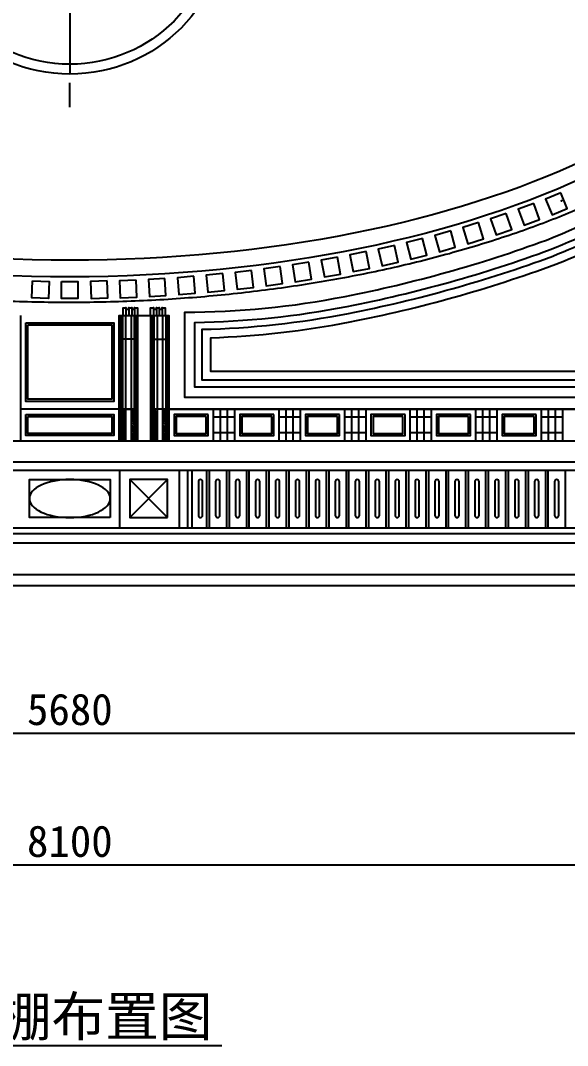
# Model space of a CAD drawing. Extents: x 341 to 10071, y 531 to 13651.
# Drawn here: x 5405 to 7490, y 531 to 4440 of the extents above; entities that cross this region are included whole.
import ezdxf

# ---------------------------------------------------------------- set-up
doc = ezdxf.new("R2010")
doc.units = 0
doc.header["$MEASUREMENT"] = 0
doc.layers.get('0').update_dxf_attribs({"linetype": 'CONTINUOUS'})
doc.layers.get('DEFPOINTS').update_dxf_attribs({"linetype": 'CONTINUOUS'})
for name, color, linetype in [('3', 3, 'CONTINUOUS'), ('4', 4, 'CONTINUOUS'), ('7', 7, 'CONTINUOUS'), ('DIM', 3, 'CONTINUOUS')]:
    doc.layers.add(name, color=color, linetype=linetype)
doc.styles.add('HZ', font='')
doc.styles.get("Standard").update_dxf_attribs({"font": 'txt.shx', "bigfont": 'bigfont.shx'})
doc.styles.get('HZ').set_extended_font_data('仿宋_GB2312')
doc.dimstyles.get("Standard").update_dxf_attribs({"dimtxt": 0.18, "dimasz": 0.18, "dimexe": 0.18, "dimexo": 0.0625, "dimgap": 0.09, "dimtad": 0, "dimtih": 1, "dimtoh": 1, "dimdec": 4, "dimzin": 0, "dimdsep": 46, "dimtxsty": 'Standard', "dimcen": 0.09, "dimadec": 0, "dimazin": 0, "dimtfac": 1, "dimtdec": 4, "dimtofl": 0, "dimtmove": 0, "dimatfit": 3, "dimfxl": 0, "dimtolj": 1, "dimtzin": 0, "dimarcsym": 0})

# ---------------------------------------------------------------- blocks, each defined once
blk = doc.blocks.new('_DOT')
at = {"color": 0, "linetype": 'ByBlock'}
blk.add_line((-0.35, 0), (-1, 0), dxfattribs=at)
at = {"color": 0, "linetype": 'ByBlock', "const_width": 0.35}
blk.add_lwpolyline([(-0.175, 0, 1), (0.175, 0, 1)], format="xyb", close=True, dxfattribs=at)
blk = doc.blocks.new('*D17')
at = {"linetype": 'ByBlock'}
for p, q in [((16142.3, -8236), (16142.3, -8492.7)), ((21824.3, -8236), (21824.3, -8492.7)), ((16172.3, -8432.7), (21794.3, -8432.7))]:
    blk.add_line(p, q, dxfattribs=at)
at = {"layer": 'DEFPOINTS', "color": 0, "linetype": 'ByBlock'}
for p in [(16142.3, -8176), (21824.3, -8176), (21824.3, -8432.7)]:
    blk.add_point(p, dxfattribs=at)
at = {"linetype": 'ByBlock', "xscale": 30, "yscale": 30, "zscale": 30, "rotation": 180}
blk.add_blockref('_DOT', (16142.3, -8432.7), dxfattribs=at)
at = {"linetype": 'ByBlock', "xscale": 30, "yscale": 30, "zscale": 30}
blk.add_blockref('_DOT', (21824.3, -8432.7), dxfattribs=at)
at = {"linetype": 'ByBlock', "insert": (18983.3, -8342.7), "char_height": 120, "attachment_point": 5, "style": 'HZ'}
blk.add_mtext('\\A1;5680', dxfattribs=at)
blk = doc.blocks.new('*D14')
at = {"linetype": 'ByBlock'}
for p, q in [((14933.3, -8631.7), (14933.3, -9392.3)), ((23033.3, -8601.7), (23033.3, -9392.3)), ((14963.3, -9332.3), (23003.3, -9332.3))]:
    blk.add_line(p, q, dxfattribs=at)
at = {"layer": 'DEFPOINTS', "color": 0, "linetype": 'ByBlock'}
for p in [(23033.3, -8541.7), (14933.3, -8571.7), (23033.3, -9332.3)]:
    blk.add_point(p, dxfattribs=at)
at = {"linetype": 'ByBlock', "xscale": 30, "yscale": 30, "zscale": 30, "rotation": 180}
blk.add_blockref('_DOT', (14933.3, -9332.3), dxfattribs=at)
at = {"linetype": 'ByBlock', "xscale": 30, "yscale": 30, "zscale": 30}
blk.add_blockref('_DOT', (23033.3, -9332.3), dxfattribs=at)
at = {"linetype": 'ByBlock', "insert": (18983.3, -9242.3), "char_height": 120, "attachment_point": 5, "style": 'HZ'}
blk.add_mtext('\\A1;8100', dxfattribs=at)

msp = doc.modelspace()

# ---------------------------------------------------------------- linework, layer by layer
at = {"layer": '3'}
for p, q in [((5593.1, 5435.6), (5593.1, 4235.6)), ((5591.9, 4202.4), (5591.9, 4110.2)), ((5593.1, 2837.6), (5781.1, 2837.6)), ((6058.1, 2724.6), (6058.1, 2504.6)), ((6114.1, 2724.6), (6114.1, 2504.6)), ((6124.1, 2724.6), (6124.1, 2504.6)), ((6190.1, 2724.6), (6190.1, 2504.6)), ((6200.1, 2724.6), (6200.1, 2504.6)), ((6266.1, 2724.6), (6266.1, 2504.6)), ((6276.1, 2724.6), (6276.1, 2504.6)), ((6342.1, 2724.6), (6342.1, 2504.6)), ((6352.1, 2724.6), (6352.1, 2504.6)), ((6418.1, 2724.6), (6418.1, 2504.6)), ((6428.1, 2724.6), (6428.1, 2504.6)), ((6494.1, 2724.6), (6494.1, 2504.6)), ((6504.1, 2724.6), (6504.1, 2504.6)), ((6570.1, 2724.6), (6570.1, 2504.6)), ((6580.1, 2724.6), (6580.1, 2504.6)), ((6646.1, 2724.6), (6646.1, 2504.6)), ((6656.1, 2724.6), (6656.1, 2504.6)), ((6722.1, 2724.6), (6722.1, 2504.6)), ((6732.1, 2724.6), (6732.1, 2504.6)), ((6798.1, 2724.6), (6798.1, 2504.6)), ((6808.1, 2724.6), (6808.1, 2504.6)), ((6874.1, 2724.6), (6874.1, 2504.6)), ((6884.1, 2724.6), (6884.1, 2504.6)), ((6950.1, 2724.6), (6950.1, 2504.6)), ((6960.1, 2724.6), (6960.1, 2504.6)), ((7026.1, 2724.6), (7026.1, 2504.6)), ((7036.1, 2724.6), (7036.1, 2504.6)), ((7102.1, 2724.6), (7102.1, 2504.6)), ((7112.1, 2724.6), (7112.1, 2504.6)), ((7178.1, 2724.6), (7178.1, 2504.6)), ((7188.1, 2724.6), (7188.1, 2504.6)), ((7254.1, 2724.6), (7254.1, 2504.6)), ((7264.1, 2724.6), (7264.1, 2504.6)), ((7330.1, 2724.6), (7330.1, 2504.6)), ((7340.1, 2724.6), (7340.1, 2504.6)), ((7406.1, 2724.6), (7406.1, 2504.6)), ((7416.1, 2724.6), (7416.1, 2504.6)), ((7482.1, 2724.6), (7482.1, 2504.6))]:
    msp.add_line(p, q, dxfattribs=at)
at = {"layer": '3', "ltscale": 20}
for p, q in [((5807.1, 3338.6), (5807.1, 3314.6)), ((5818.1, 3338.6), (5818.1, 3314.6)), ((5829.1, 3338.6), (5829.1, 3314.6)), ((5840.1, 3338.6), (5840.1, 3314.6)), ((5912.1, 3338.6), (5912.1, 3314.6)), ((5923.1, 3338.6), (5923.1, 3314.6)), ((5934.1, 3338.6), (5934.1, 3314.6)), ((5945.1, 3338.6), (5945.1, 3314.6)), ((5405.1, 3314.6), (5405.1, 2837.6)), ((5781.1, 2837.6), (5781.1, 3314.6)), ((5785.3, 3314.6), (5785.3, 2837.6)), ((5789.4, 3314.6), (5789.4, 2837.6)), ((5793.6, 3314.6), (5793.6, 2837.6)), ((5805.6, 3314.6), (5805.6, 2837.6)), ((5826.6, 3314.6), (5826.6, 2837.6)), ((5838.6, 3314.6), (5838.6, 2837.6)), ((5842.8, 3314.6), (5842.8, 2837.6)), ((5846.9, 3314.6), (5846.9, 2837.6)), ((5905.3, 3314.6), (5905.3, 2837.6)), ((5909.4, 3314.6), (5909.4, 2837.6)), ((5913.6, 3314.6), (5913.6, 2837.6)), ((5925.6, 3314.6), (5925.6, 2837.6)), ((5946.6, 3314.6), (5946.6, 2837.6)), ((5958.6, 3314.6), (5958.6, 2837.6)), ((5962.8, 3314.6), (5962.8, 2837.6)), ((5966.9, 3314.6), (5966.9, 2837.6)), ((5781.1, 2957.6), (5851.1, 2957.6)), ((5971.1, 2957.6), (5901.1, 2957.6)), ((6141.1, 2837.6), (6141.1, 2957.6)), ((6167.8, 2837.6), (6167.8, 2957.6)), ((6194.4, 2837.6), (6194.4, 2957.6)), ((6221.1, 2957.6), (6221.1, 2837.6)), ((6391.1, 2837.6), (6391.1, 2957.6)), ((6417.8, 2837.6), (6417.8, 2957.6)), ((6444.4, 2837.6), (6444.4, 2957.6)), ((6471.1, 2957.6), (6471.1, 2837.6)), ((6641.1, 2837.6), (6641.1, 2957.6)), ((6667.8, 2837.6), (6667.8, 2957.6)), ((6694.4, 2837.6), (6694.4, 2957.6)), ((6721.1, 2957.6), (6721.1, 2837.6)), ((6891.1, 2837.6), (6891.1, 2957.6)), ((6917.8, 2837.6), (6917.8, 2957.6)), ((6944.4, 2837.6), (6944.4, 2957.6)), ((6971.1, 2957.6), (6971.1, 2837.6)), ((7141.1, 2837.6), (7141.1, 2957.6)), ((7167.8, 2837.6), (7167.8, 2957.6)), ((7194.4, 2837.6), (7194.4, 2957.6)), ((7221.1, 2957.6), (7221.1, 2837.6)), ((7391.1, 2837.6), (7391.1, 2957.6)), ((7417.8, 2837.6), (7417.8, 2957.6)), ((7444.4, 2837.6), (7444.4, 2957.6)), ((7471.1, 2957.6), (7471.1, 2837.6)), ((6221.1, 2927.6), (6141.1, 2927.6)), ((6471.1, 2927.6), (6391.1, 2927.6)), ((6721.1, 2927.6), (6641.1, 2927.6)), ((6971.1, 2927.6), (6891.1, 2927.6)), ((7221.1, 2927.6), (7141.1, 2927.6)), ((7471.1, 2927.6), (7391.1, 2927.6)), ((6221.1, 2867.6), (6141.1, 2867.6)), ((6471.1, 2867.6), (6391.1, 2867.6)), ((6721.1, 2867.6), (6641.1, 2867.6)), ((6971.1, 2867.6), (6891.1, 2867.6)), ((7221.1, 2867.6), (7141.1, 2867.6)), ((7471.1, 2867.6), (7391.1, 2867.6)), ((5793.6, 2837.6), (5805.6, 2837.6)), ((5838.6, 2837.6), (5826.6, 2837.6)), ((5913.6, 2837.6), (5925.6, 2837.6)), ((5958.6, 2837.6), (5946.6, 2837.6)), ((5783.4, 2501.5), (5783.4, 2721.5)), ((6011.1, 2504.6), (6011.1, 2724.6)), ((6043.1, 2504.6), (6043.1, 2724.6)), ((5822.1, 2544.3), (5966.1, 2689.3)), ((5966.1, 2544.3), (5822.1, 2689.3))]:
    msp.add_line(p, q, dxfattribs=at)
at = {"layer": '3', "color": 6}
msp.add_line((5079.3, 530.9), (6173.2, 530.9), dxfattribs=at)
at = {"layer": '3', "ltscale": 20}
for points in [[(1741.1, 4835.6), (1741.1, 2483.6), (9445.1, 2483.6), (9445.1, 4835.6), (9445.1, 7187.6), (1741.1, 7187.6)], [(2014.1, 4835.6), (2014.1, 2756.6), (9172.1, 2756.6), (9172.1, 4835.6), (9172.1, 6914.6), (2014.1, 6914.6)], [(5425.1, 3287.6), (5761.1, 3287.6), (5761.1, 2987.6), (5425.1, 2987.6)], [(5433.1, 3279.6), (5753.1, 3279.6), (5753.1, 2995.6), (5433.1, 2995.6)], [(5425.1, 2937.6), (5761.1, 2937.6), (5761.1, 2857.6), (5425.1, 2857.6)], [(6121.1, 2937.6), (5991.1, 2937.6), (5991.1, 2857.6), (6121.1, 2857.6)], [(6371.1, 2937.6), (6241.1, 2937.6), (6241.1, 2857.6), (6371.1, 2857.6)], [(6621.1, 2937.6), (6491.1, 2937.6), (6491.1, 2857.6), (6621.1, 2857.6)], [(6871.1, 2937.6), (6741.1, 2937.6), (6741.1, 2857.6), (6871.1, 2857.6)], [(7121.1, 2937.6), (6991.1, 2937.6), (6991.1, 2857.6), (7121.1, 2857.6)], [(7371.1, 2937.6), (7241.1, 2937.6), (7241.1, 2857.6), (7371.1, 2857.6)], [(5433.1, 2929.6), (5753.1, 2929.6), (5753.1, 2865.6), (5433.1, 2865.6)], [(6113.1, 2929.6), (5999.1, 2929.6), (5999.1, 2865.6), (6113.1, 2865.6)], [(6363.1, 2929.6), (6249.1, 2929.6), (6249.1, 2865.6), (6363.1, 2865.6)], [(6613.1, 2929.6), (6499.1, 2929.6), (6499.1, 2865.6), (6613.1, 2865.6)], [(6863.1, 2929.6), (6749.1, 2929.6), (6749.1, 2865.6), (6863.1, 2865.6)], [(7113.1, 2929.6), (6999.1, 2929.6), (6999.1, 2865.6), (7113.1, 2865.6)], [(7363.1, 2929.6), (7249.1, 2929.6), (7249.1, 2865.6), (7363.1, 2865.6)]]:
    msp.add_lwpolyline(points, close=True, dxfattribs=at)
at = {"layer": '3'}
for points in [[(7465, 3783.2), (7406.8, 3759.2), (7431.5, 3699.1), (7489.7, 3723)], [(7361.6, 3742), (7302.6, 3720), (7325.3, 3659.1), (7384.3, 3681.1)], [(7257, 3704.2), (7197.4, 3683.9), (7218.3, 3622.4), (7277.9, 3642.7)], [(7045.1, 3637.7), (6984.5, 3620.6), (7002, 3558.1), (7062.7, 3575.1)], [(7151.5, 3669.5), (7091.3, 3650.8), (7110.5, 3588.8), (7170.7, 3607.4)], [(6938.1, 3608.7), (6877, 3593.2), (6893, 3530.2), (6954.1, 3545.7)], [(6722.3, 3558.5), (6660.6, 3545.8), (6673.6, 3482.2), (6735.3, 3494.8)], [(6830.4, 3582.3), (6769, 3568.3), (6783.5, 3504.9), (6844.9, 3518.9)], [(6613.7, 3537.1), (6551.7, 3525.8), (6563.4, 3461.9), (6625.3, 3473.2)], [(6285.8, 3486.9), (6223.3, 3479.5), (6231, 3414.9), (6293.5, 3422.4)], [(6395.4, 3501.4), (6333, 3492.7), (6342, 3428.3), (6404.4, 3437)], [(6504.7, 3518.1), (6442.5, 3508.1), (6452.8, 3444), (6515, 3453.9)], [(5451.1, 3446.8), (5514.1, 3444.6), (5511.8, 3379.6), (5448.8, 3381.8)], [(5561.2, 3444.4), (5624.2, 3444.4), (5624.2, 3379.4), (5561.2, 3379.4)], [(5735.1, 3446.8), (5672.1, 3444.6), (5674.4, 3379.6), (5737.4, 3381.8)], [(5845.5, 3450.4), (5782.6, 3447.7), (5785.4, 3382.7), (5848.4, 3385.5)], [(5955.9, 3456.2), (5893, 3452.6), (5896.7, 3387.8), (5959.6, 3391.3)], [(6066, 3464.6), (6003.2, 3459.3), (6008.7, 3394.5), (6071.5, 3399.8)], [(6176, 3474.6), (6113.4, 3468.4), (6119.8, 3403.7), (6182.5, 3409.9)]]:
    msp.add_lwpolyline(points, close=True, dxfattribs=at)
at = {"layer": '3', "ltscale": 20}
for points in [[(7793.4, 3728, 0.31606), (7997.4, 3041.6), (6070.1, 3041.6), (6070.1, 3288.8, 0.044831), (6650.1, 3349.5, 0.03981), (7424.3, 3566.5, 0.012265)], [(7751.3, 3678.8, 0.260755), (7926.4, 3068.6), (6097.1, 3068.6), (6097.1, 3262.3, 0.042803), (6655.3, 3323, 0.039834), (7434.1, 3541.4, 0.010492)], [(6099.1, 2552.3), (6099.1, 2681.3, 1), (6083.1, 2681.3), (6083.1, 2552.3, 1)], [(6165.1, 2552.3), (6165.1, 2681.3, 1), (6149.1, 2681.3), (6149.1, 2552.3, 1)], [(6241.1, 2552.3), (6241.1, 2681.3, 1), (6225.1, 2681.3), (6225.1, 2552.3, 1)], [(6317.1, 2552.3), (6317.1, 2681.3, 1), (6301.1, 2681.3), (6301.1, 2552.3, 1)], [(6393.1, 2552.3), (6393.1, 2681.3, 1), (6377.1, 2681.3), (6377.1, 2552.3, 1)], [(6469.1, 2552.3), (6469.1, 2681.3, 1), (6453.1, 2681.3), (6453.1, 2552.3, 1)], [(6545.1, 2552.3), (6545.1, 2681.3, 1), (6529.1, 2681.3), (6529.1, 2552.3, 1)], [(6621.1, 2552.3), (6621.1, 2681.3, 1), (6605.1, 2681.3), (6605.1, 2552.3, 1)], [(6697.1, 2552.3), (6697.1, 2681.3, 1), (6681.1, 2681.3), (6681.1, 2552.3, 1)], [(6773.1, 2552.3), (6773.1, 2681.3, 1), (6757.1, 2681.3), (6757.1, 2552.3, 1)], [(6849.1, 2552.3), (6849.1, 2681.3, 1), (6833.1, 2681.3), (6833.1, 2552.3, 1)], [(6925.1, 2552.3), (6925.1, 2681.3, 1), (6909.1, 2681.3), (6909.1, 2552.3, 1)], [(7001.1, 2552.3), (7001.1, 2681.3, 1), (6985.1, 2681.3), (6985.1, 2552.3, 1)], [(7077.1, 2552.3), (7077.1, 2681.3, 1), (7061.1, 2681.3), (7061.1, 2552.3, 1)], [(7153.1, 2552.3), (7153.1, 2681.3, 1), (7137.1, 2681.3), (7137.1, 2552.3, 1)], [(7229.1, 2552.3), (7229.1, 2681.3, 1), (7213.1, 2681.3), (7213.1, 2552.3, 1)], [(7305.1, 2552.3), (7305.1, 2681.3, 1), (7289.1, 2681.3), (7289.1, 2552.3, 1)], [(7381.1, 2552.3), (7381.1, 2681.3, 1), (7365.1, 2681.3), (7365.1, 2552.3, 1)], [(7457.1, 2552.3), (7457.1, 2681.3, 1), (7441.1, 2681.3), (7441.1, 2552.3, 1)]]:
    msp.add_lwpolyline(points, format="xyb", close=True, dxfattribs=at)
for points in [[(5793.6, 2948.8), (5799.6, 2950.8), (5805.6, 2948.8)], [(5793.6, 2946.2), (5799.6, 2948.8), (5805.6, 2946.2)], [(5793.6, 2941.2), (5799.6, 2943.3), (5805.6, 2941.2)], [(5793.6, 2938.7), (5799.6, 2941.2), (5805.6, 2938.7)], [(5793.6, 2934.2), (5799.6, 2936.2), (5805.6, 2934.2)], [(5793.6, 2931.7), (5799.6, 2934.2), (5805.6, 2931.7)], [(5838.6, 2948.8), (5832.6, 2950.8), (5826.6, 2948.8)], [(5838.6, 2946.2), (5832.6, 2948.8), (5826.6, 2946.2)], [(5838.6, 2941.2), (5832.6, 2943.3), (5826.6, 2941.2)], [(5838.6, 2938.7), (5832.6, 2941.2), (5826.6, 2938.7)], [(5838.6, 2934.2), (5832.6, 2936.2), (5826.6, 2934.2)], [(5838.6, 2931.7), (5832.6, 2934.2), (5826.6, 2931.7)], [(5913.6, 2948.8), (5919.6, 2950.8), (5925.6, 2948.8)], [(5913.6, 2946.2), (5919.6, 2948.8), (5925.6, 2946.2)], [(5913.6, 2941.2), (5919.6, 2943.3), (5925.6, 2941.2)], [(5913.6, 2938.7), (5919.6, 2941.2), (5925.6, 2938.7)], [(5913.6, 2934.2), (5919.6, 2936.2), (5925.6, 2934.2)], [(5913.6, 2931.7), (5919.6, 2934.2), (5925.6, 2931.7)], [(5958.6, 2948.8), (5952.6, 2950.8), (5946.6, 2948.8)], [(5958.6, 2946.2), (5952.6, 2948.8), (5946.6, 2946.2)], [(5958.6, 2941.2), (5952.6, 2943.3), (5946.6, 2941.2)], [(5958.6, 2938.7), (5952.6, 2941.2), (5946.6, 2938.7)], [(5958.6, 2934.2), (5952.6, 2936.2), (5946.6, 2934.2)], [(5958.6, 2931.7), (5952.6, 2934.2), (5946.6, 2931.7)], [(5793.6, 2927.7), (5799.6, 2929.7), (5805.6, 2927.7)], [(5793.6, 2925.2), (5799.6, 2927.7), (5805.6, 2925.2)], [(5793.6, 2920), (5799.6, 2922.9), (5805.6, 2920)], [(5793.6, 2917.5), (5799.6, 2920.7), (5805.6, 2917.5)], [(5793.6, 2911.4), (5799.6, 2914.4), (5805.6, 2911.4)], [(5793.6, 2908.9), (5799.6, 2912.2), (5805.6, 2908.9)], [(5793.6, 2901.4), (5799.6, 2904.9), (5805.6, 2901.4)], [(5793.6, 2898.9), (5799.6, 2902.4), (5805.6, 2898.9)], [(5793.6, 2889.6), (5799.6, 2894.2), (5805.6, 2889.6)], [(5838.6, 2927.7), (5832.6, 2929.7), (5826.6, 2927.7)], [(5838.6, 2925.2), (5832.6, 2927.7), (5826.6, 2925.2)], [(5838.6, 2920), (5832.6, 2922.9), (5826.6, 2920)], [(5838.6, 2917.5), (5832.6, 2920.7), (5826.6, 2917.5)], [(5838.6, 2911.4), (5832.6, 2914.4), (5826.6, 2911.4)], [(5838.6, 2908.9), (5832.6, 2912.2), (5826.6, 2908.9)], [(5838.6, 2901.4), (5832.6, 2904.9), (5826.6, 2901.4)], [(5838.6, 2898.9), (5832.6, 2902.4), (5826.6, 2898.9)], [(5838.6, 2889.6), (5832.6, 2894.2), (5826.6, 2889.6)], [(5913.6, 2927.7), (5919.6, 2929.7), (5925.6, 2927.7)], [(5913.6, 2925.2), (5919.6, 2927.7), (5925.6, 2925.2)], [(5913.6, 2920), (5919.6, 2922.9), (5925.6, 2920)], [(5913.6, 2917.5), (5919.6, 2920.7), (5925.6, 2917.5)], [(5913.6, 2911.4), (5919.6, 2914.4), (5925.6, 2911.4)], [(5913.6, 2908.9), (5919.6, 2912.2), (5925.6, 2908.9)], [(5913.6, 2901.4), (5919.6, 2904.9), (5925.6, 2901.4)], [(5913.6, 2898.9), (5919.6, 2902.4), (5925.6, 2898.9)], [(5913.6, 2889.6), (5919.6, 2894.2), (5925.6, 2889.6)], [(5958.6, 2927.7), (5952.6, 2929.7), (5946.6, 2927.7)], [(5958.6, 2925.2), (5952.6, 2927.7), (5946.6, 2925.2)], [(5958.6, 2920), (5952.6, 2922.9), (5946.6, 2920)], [(5958.6, 2917.5), (5952.6, 2920.7), (5946.6, 2917.5)], [(5958.6, 2911.4), (5952.6, 2914.4), (5946.6, 2911.4)], [(5958.6, 2908.9), (5952.6, 2912.2), (5946.6, 2908.9)], [(5958.6, 2901.4), (5952.6, 2904.9), (5946.6, 2901.4)], [(5958.6, 2898.9), (5952.6, 2902.4), (5946.6, 2898.9)], [(5958.6, 2889.6), (5952.6, 2894.2), (5946.6, 2889.6)], [(5793.6, 2887.1), (5799.6, 2891.7), (5805.6, 2887.1)], [(5793.6, 2880.1), (5799.6, 2883.6), (5805.6, 2880.1)], [(5793.6, 2877.6), (5799.6, 2881), (5805.6, 2877.6)], [(5793.6, 2870.7), (5799.6, 2873.6), (5805.6, 2870.7)], [(5793.6, 2868.2), (5799.6, 2871.4), (5805.6, 2868.2)], [(5793.6, 2861.5), (5799.6, 2863.5), (5805.6, 2861.5)], [(5793.6, 2858.9), (5799.6, 2861.5), (5805.6, 2858.9)], [(5793.6, 2852.6), (5799.6, 2854.7), (5805.6, 2852.6)], [(5838.6, 2887.1), (5832.6, 2891.7), (5826.6, 2887.1)], [(5838.6, 2880.1), (5832.6, 2883.6), (5826.6, 2880.1)], [(5838.6, 2877.6), (5832.6, 2881), (5826.6, 2877.6)], [(5838.6, 2870.7), (5832.6, 2873.6), (5826.6, 2870.7)], [(5838.6, 2868.2), (5832.6, 2871.4), (5826.6, 2868.2)], [(5838.6, 2861.5), (5832.6, 2863.5), (5826.6, 2861.5)], [(5838.6, 2858.9), (5832.6, 2861.5), (5826.6, 2858.9)], [(5838.6, 2852.6), (5832.6, 2854.7), (5826.6, 2852.6)], [(5913.6, 2887.1), (5919.6, 2891.7), (5925.6, 2887.1)], [(5913.6, 2880.1), (5919.6, 2883.6), (5925.6, 2880.1)], [(5913.6, 2877.6), (5919.6, 2881), (5925.6, 2877.6)], [(5913.6, 2870.7), (5919.6, 2873.6), (5925.6, 2870.7)], [(5913.6, 2868.2), (5919.6, 2871.4), (5925.6, 2868.2)], [(5913.6, 2861.5), (5919.6, 2863.5), (5925.6, 2861.5)], [(5913.6, 2858.9), (5919.6, 2861.5), (5925.6, 2858.9)], [(5913.6, 2852.6), (5919.6, 2854.7), (5925.6, 2852.6)], [(5958.6, 2887.1), (5952.6, 2891.7), (5946.6, 2887.1)], [(5958.6, 2880.1), (5952.6, 2883.6), (5946.6, 2880.1)], [(5958.6, 2877.6), (5952.6, 2881), (5946.6, 2877.6)], [(5958.6, 2870.7), (5952.6, 2873.6), (5946.6, 2870.7)], [(5958.6, 2868.2), (5952.6, 2871.4), (5946.6, 2868.2)], [(5958.6, 2861.5), (5952.6, 2863.5), (5946.6, 2861.5)], [(5958.6, 2858.9), (5952.6, 2861.5), (5946.6, 2858.9)], [(5958.6, 2852.6), (5952.6, 2854.7), (5946.6, 2852.6)], [(5793.6, 2850.1), (5799.6, 2852.6), (5805.6, 2850.1)], [(5793.6, 2843.2), (5799.6, 2845.3), (5805.6, 2843.2)], [(5793.6, 2840.7), (5799.6, 2843.2), (5805.6, 2840.7)], [(5838.6, 2850.1), (5832.6, 2852.6), (5826.6, 2850.1)], [(5838.6, 2843.2), (5832.6, 2845.3), (5826.6, 2843.2)], [(5838.6, 2840.7), (5832.6, 2843.2), (5826.6, 2840.7)], [(5913.6, 2850.1), (5919.6, 2852.6), (5925.6, 2850.1)], [(5913.6, 2843.2), (5919.6, 2845.3), (5925.6, 2843.2)], [(5913.6, 2840.7), (5919.6, 2843.2), (5925.6, 2840.7)], [(5958.6, 2850.1), (5952.6, 2852.6), (5946.6, 2850.1)], [(5958.6, 2843.2), (5952.6, 2845.3), (5946.6, 2843.2)], [(5958.6, 2840.7), (5952.6, 2843.2), (5946.6, 2840.7)]]:
    msp.add_lwpolyline(points, dxfattribs=at)
msp.add_circle((5593.1, 4835.6), 562.3, dxfattribs=at)
at = {"layer": '3', "extrusion": (0, 0, -1)}
msp.add_ellipse((5593.1, 4835.6), major_axis=(-2778, 0), ratio=0.471562, start_param=3.141593, end_param=6.283185, dxfattribs=at)
at = {"layer": '3', "ltscale": 20, "extrusion": (0, 0, -1)}
msp.add_ellipse((5593.1, 2616.8), major_axis=(-154, 0), ratio=0.470779, dxfattribs=at)
at = {"layer": '3', "ltscale": 20}
for p in [(7467.7, 3752.8), (5807.1, 3344.6), (5818.1, 3344.6), (5829.1, 3344.6), (5840.1, 3344.6), (5912.1, 3344.6), (5923.1, 3344.6), (5934.1, 3344.6), (5945.1, 3344.6), (5962.8, 3284.7), (5966.9, 3284.7), (6417.8, 2867.6), (6444.4, 2867.6), (6667.8, 2867.6), (6694.4, 2867.6), (6917.8, 2867.6), (6944.4, 2867.6), (7167.8, 2867.6), (7194.4, 2867.6), (7417.8, 2867.6), (7444.4, 2867.6)]:
    msp.add_point(p, dxfattribs=at)
at = {"layer": '4', "ltscale": 20}
msp.add_lwpolyline([(1543.1, 4835.6), (1543.1, 2285.6), (9643.1, 2285.6), (9643.1, 4835.6), (9643.1, 7385.6), (1543.1, 7385.6)], close=True, dxfattribs=at)
msp.add_lwpolyline([(7707.4, 3622.6, 0.206371), (7852.2, 3101.6), (6130.1, 3101.6), (6130.1, 3230.2, 0.040368), (6661.6, 3290.6, 0.039862), (7446, 3510.6, 0.008594)], format="xyb", close=True, dxfattribs=at)
at = {"layer": '7', "ltscale": 20}
for p, q in [((5796.1, 3314.6), (5851.1, 3314.6)), ((5851.1, 3314.6), (5851.1, 2837.6)), ((5901.1, 3314.6), (5901.1, 2837.6)), ((5901.1, 3314.6), (5956.1, 3314.6)), ((5851.1, 3224.6), (5781.1, 3224.6)), ((5901.1, 3224.6), (5971.1, 3224.6))]:
    msp.add_line(p, q, dxfattribs=at)
for points in [[(1585.1, 4835.6), (1585.1, 2327.6), (9601.1, 2327.6), (9601.1, 4835.6), (9601.1, 7343.6), (1585.1, 7343.6)], [(1705.1, 4835.6), (1705.1, 2447.6), (9481.1, 2447.6), (9481.1, 4835.6), (9481.1, 7223.6), (1705.1, 7223.6)], [(1762.1, 4835.6), (1762.1, 2504.6), (9424.1, 2504.6), (9424.1, 4835.6), (9424.1, 7166.6), (1762.1, 7166.6)], [(1982.1, 4835.6), (1982.1, 2724.6), (9204.1, 2724.6), (9204.1, 4835.6), (9204.1, 6946.6), (1982.1, 6946.6)], [(2095.1, 4835.6), (2095.1, 2837.6), (9091.1, 2837.6), (9091.1, 4835.6), (9091.1, 6833.6), (2095.1, 6833.6)], [(5747.1, 2544.3), (5439.1, 2544.3), (5439.1, 2689.3), (5747.1, 2689.3)], [(5966.1, 2544.3), (5966.1, 2689.3), (5822.1, 2689.3), (5822.1, 2544.3)]]:
    msp.add_lwpolyline(points, close=True, dxfattribs=at)
for points in [[(8971.1, 4527.6), (8971.1, 2957.6), (5901.1, 2957.6)], [(5971.1, 2957.6), (8971.1, 2957.6), (8971.1, 4527.6)], [(5781.1, 2837.6), (5781.1, 3314.6), (5796.1, 3314.6), (5796.1, 3344.6), (5807.1, 3344.6), (5807.1, 3338.6), (5818.1, 3338.6), (5818.1, 3344.6), (5829.1, 3344.6), (5829.1, 3338.6), (5840.1, 3338.6), (5840.1, 3344.6), (5851.1, 3344.6), (5851.1, 3314.6), (5901.1, 3314.6), (5901.1, 3344.6), (5912.1, 3344.6), (5912.1, 3338.6), (5923.1, 3338.6), (5923.1, 3344.6), (5934.1, 3344.6), (5934.1, 3338.6), (5945.1, 3338.6), (5945.1, 3344.6), (5956.1, 3344.6), (5956.1, 3314.6), (5971.1, 3314.6), (5971.1, 2837.6)], [(5851.1, 2957.6), (5405.1, 2957.6)]]:
    msp.add_lwpolyline(points, dxfattribs=at)
msp.add_lwpolyline([(7870.3, 3807.7, 0.429472), (8133.5, 3002.6), (6031.1, 3002.6), (6031.1, 3327.4, 0.047822), (6642.6, 3387.7, 0.039777), (7410.2, 3602.9, 0.015408)], format="xyb", close=True, dxfattribs=at)
msp.add_circle((5593.1, 4835.6), 600, dxfattribs=at)
at = {"layer": '7', "ltscale": 20, "extrusion": (0, 0, -1)}
msp.add_ellipse((5593.1, 4835.6), major_axis=(-2841, 0), ratio=0.483281, start_param=3.141593, end_param=6.283185, dxfattribs=at)
at = {"layer": '7', "ltscale": 20}
msp.add_open_spline([(8563.1, 4835.6), (8563.1, 4831.5), (8563.1, 4827.5), (8562.3, 4781.5), (8558, 4739.6), (8542.2, 4656.1), (8530.7, 4614.5), (8500.6, 4532.1), (8482, 4491.3), (8437.9, 4410.5), (8412.4, 4370.6), (8354.6, 4292.1), (8322.3, 4253.4), (8251.3, 4177.7), (8212.6, 4140.6), (8128.9, 4068.2), (8084, 4032.9), (7988.2, 3964.3), (7937.4, 3931), (7830.2, 3866.7), (7773.8, 3835.7), (7656.1, 3776.2), (7594.6, 3747.6), (7467.1, 3693.3), (7400.9, 3667.5), (7264.5, 3618.7), (7194.2, 3595.7), (7049.9, 3552.9), (6976, 3532.9), (6824.9, 3496.3), (6747.7, 3479.6), (6590.9, 3449.4), (6511.2, 3435.9), (6349.7, 3412.5), (6268, 3402.4), (6103.1, 3385.8), (6019.9, 3379.3), (5852.7, 3369.6), (5768.8, 3366.6), (5600.6, 3364), (5516.3, 3364.5), (5348.3, 3369), (5264.5, 3373), (5097.8, 3384.6), (5015, 3392.1), (4850.9, 3410.6), (4769.7, 3421.6), (4609.4, 3446.9), (4530.3, 3461.3), (4374.9, 3493.2), (4298.6, 3510.9), (4149.3, 3549.2), (4076.2, 3570), (3934, 3614.5), (3864.8, 3638.3), (3730.7, 3688.6), (3665.9, 3715.2), (3540.9, 3771), (3480.8, 3800.3), (3365.9, 3861.1), (3311, 3892.8), (3206.9, 3958.3), (3157.6, 3992.2), (3065.1, 4061.9), (3021.8, 4097.7), (2941.6, 4171.1), (2904.6, 4208.6), (2837.2, 4285.2), (2806.7, 4324.2), (2752.7, 4403.4), (2729, 4443.6), (2688.7, 4524.9), (2672.1, 4566), (2645.9, 4648.7), (2636.4, 4690.4), (2625.5, 4766.6), (2623.1, 4801.1), (2623.1, 4835.6)], degree=3, knots=[3.141593, 3.141593, 3.141593, 3.141593, 3.149862, 3.149862, 3.234954, 3.234954, 3.320046, 3.320046, 3.405138, 3.405138, 3.49023, 3.49023, 3.575322, 3.575322, 3.660414, 3.660414, 3.745506, 3.745506, 3.830598, 3.830598, 3.91569, 3.91569, 4.000782, 4.000782, 4.085874, 4.085874, 4.170966, 4.170966, 4.256058, 4.256058, 4.34115, 4.34115, 4.426242, 4.426242, 4.511334, 4.511334, 4.596426, 4.596426, 4.681519, 4.681519, 4.766611, 4.766611, 4.851703, 4.851703, 4.936795, 4.936795, 5.021887, 5.021887, 5.106979, 5.106979, 5.192071, 5.192071, 5.277163, 5.277163, 5.362255, 5.362255, 5.447347, 5.447347, 5.532439, 5.532439, 5.617531, 5.617531, 5.702623, 5.702623, 5.787715, 5.787715, 5.872807, 5.872807, 5.957899, 5.957899, 6.042991, 6.042991, 6.128083, 6.128083, 6.213175, 6.213175, 6.283185, 6.283185, 6.283185, 6.283185], dxfattribs=at)

# ---------------------------------------------------------------- texts
at = {"layer": '3', "style": 'HZ'}
msp.add_text('顶棚布置图', height=150, dxfattribs=at).set_placement((5114.1, 566.9))

# ---------------------------------------------------------------- dimensions: what is measured, and where the dimension line sits
at = {"layer": 'DIM', "ltscale": 20}
dim = msp.add_linear_dim(base=(9643.1, 1219.3), p1=(1543.1, 1979.9), p2=(9643.1, 2009.9), dimstyle='Standard', override={"dimscale": 60, "dimtxt": 2, "dimasz": 0.5, "dimexe": 1, "dimexo": 1, "dimgap": 0.5, "dimtad": 1, "dimtih": 0, "dimtoh": 0, "dimdec": 0, "dimzin": 9, "dimtxsty": 'HZ', "dimblk1": 'DOT', "dimblk2": 'DOT', "dimsah": 1, "dimcen": 0, "dimclrd": 256, "dimclre": 256, "dimclrt": 256, "dimtfac": 0.5, "dimtdec": 0, "dimtofl": 1, "dimtmove": 2, "dimtzin": 2}, dxfattribs=at)
dim.commit()
dim.dimension.update_dxf_attribs({"geometry": '*D14', "text_midpoint": (5593.1, 1309.3), "insert": (-13390.2, 10551.6)})
dim = msp.add_linear_dim(base=(8434.1, 1722.1), p1=(2752.1, 1978.8), p2=(8434.1, 1978.8), text='5680', dimstyle='Standard', override={"dimscale": 60, "dimtxt": 2, "dimasz": 0.5, "dimexe": 1, "dimexo": 1, "dimgap": 0.5, "dimtad": 1, "dimtih": 0, "dimtoh": 0, "dimdec": 0, "dimzin": 9, "dimtxsty": 'HZ', "dimblk1": 'DOT', "dimblk2": 'DOT', "dimsah": 1, "dimcen": 0, "dimclrd": 256, "dimclre": 256, "dimclrt": 256, "dimtfac": 0.5, "dimtdec": 0, "dimtofl": 1, "dimtmove": 2, "dimtzin": 2}, dxfattribs=at)
dim.commit()
dim.dimension.update_dxf_attribs({"geometry": '*D17', "text_midpoint": (5593.1, 1812.1), "insert": (-13390.2, 10154.8)})

doc.saveas('drawing.dxf')
